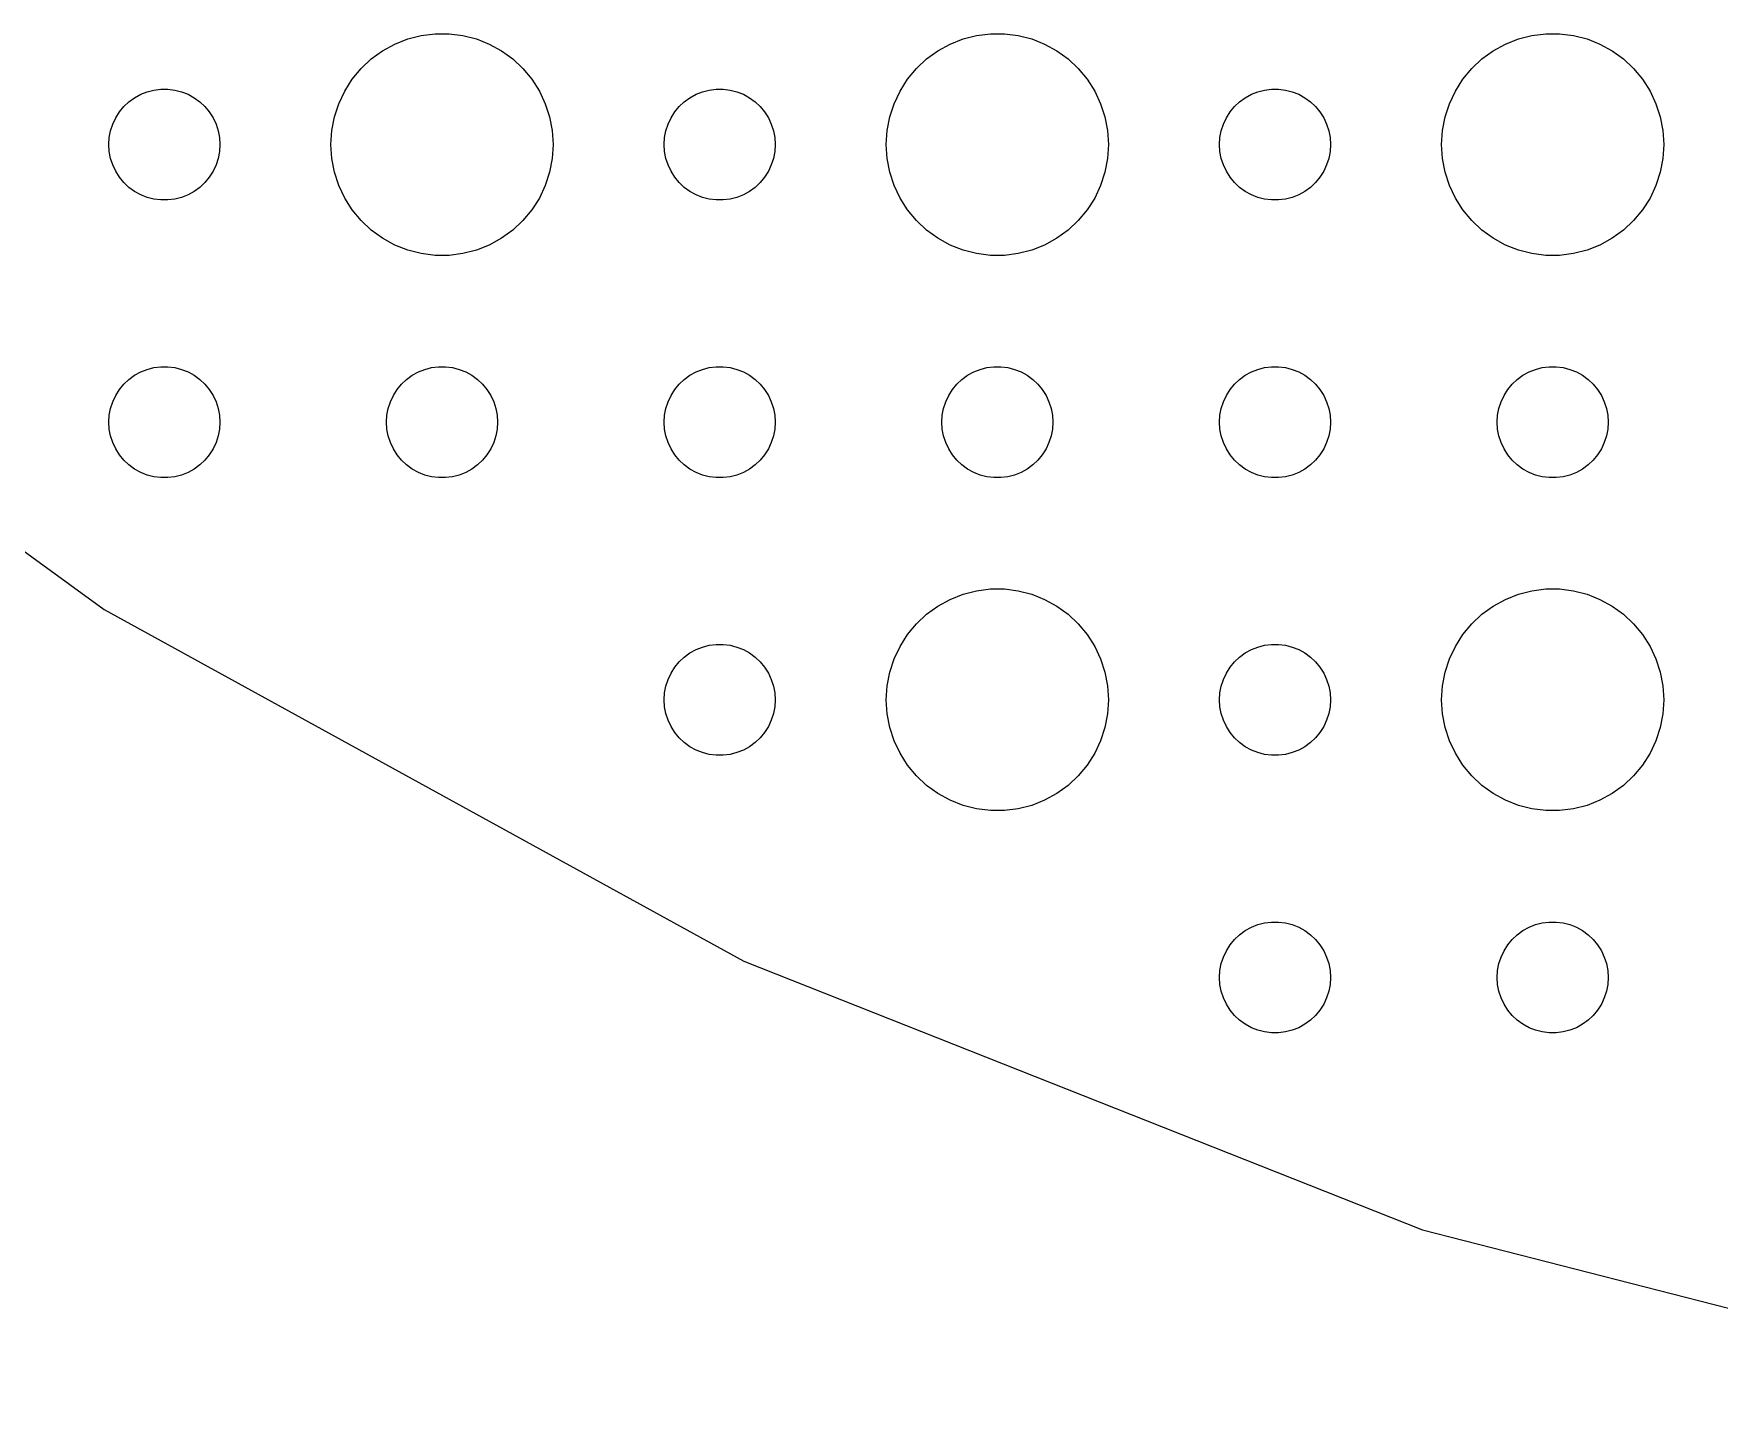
# Model space of a CAD drawing. Header units: metres. Extents: x -157 to 157, y -157 to 157.
# Drawn here: x -86.03 to -40.5, y -154.22 to -117.01 of the extents above; entities that cross this region are included whole.
import ezdxf

# ---------------------------------------------------------------- set-up
doc = ezdxf.new("R2010")
doc.units = ezdxf.units.M

msp = doc.modelspace()

# ---------------------------------------------------------------- linework, layer by layer
for p, q in [((-75.5621, -117.053), (-75.1884, -117.006)), ((-75.1884, -117.006), (-74.8116, -117.006)), ((-74.8116, -117.006), (-74.4379, -117.053)), ((-60.5621, -117.053), (-60.1884, -117.006)), ((-60.1884, -117.006), (-59.8116, -117.006)), ((-59.8116, -117.006), (-59.4379, -117.053)), ((-45.5621, -117.053), (-45.1884, -117.006)), ((-45.1884, -117.006), (-44.8116, -117.006)), ((-44.8116, -117.006), (-44.4379, -117.053)), ((-76.6075, -117.467), (-76.2773, -117.286)), ((-76.2773, -117.286), (-75.927, -117.147)), ((-75.927, -117.147), (-75.5621, -117.053)), ((-74.4379, -117.053), (-74.073, -117.147)), ((-74.073, -117.147), (-73.7227, -117.286)), ((-73.7227, -117.286), (-73.3925, -117.467)), ((-61.6075, -117.467), (-61.2773, -117.286)), ((-61.2773, -117.286), (-60.927, -117.147)), ((-60.927, -117.147), (-60.5621, -117.053)), ((-59.4379, -117.053), (-59.0729, -117.147)), ((-59.0729, -117.147), (-58.7227, -117.286)), ((-58.7227, -117.286), (-58.3925, -117.467)), ((-46.6075, -117.467), (-46.2773, -117.286)), ((-46.2773, -117.286), (-45.927, -117.147)), ((-45.927, -117.147), (-45.5621, -117.053)), ((-44.4379, -117.053), (-44.0729, -117.147)), ((-44.0729, -117.147), (-43.7227, -117.286)), ((-43.7227, -117.286), (-43.3925, -117.467)), ((-77.1869, -117.946), (-76.9123, -117.688)), ((-76.9123, -117.688), (-76.6075, -117.467)), ((-73.3925, -117.467), (-73.0877, -117.688)), ((-73.0877, -117.688), (-72.8131, -117.946)), ((-62.1869, -117.946), (-61.9123, -117.688)), ((-61.9123, -117.688), (-61.6075, -117.467)), ((-58.3925, -117.467), (-58.0877, -117.688)), ((-58.0877, -117.688), (-57.8131, -117.946)), ((-47.1869, -117.946), (-46.9123, -117.688)), ((-46.9123, -117.688), (-46.6075, -117.467)), ((-43.3925, -117.467), (-43.0877, -117.688)), ((-43.0877, -117.688), (-42.8131, -117.946)), ((-77.6289, -118.555), (-77.427, -118.237)), ((-77.427, -118.237), (-77.1869, -117.946)), ((-72.8131, -117.946), (-72.573, -118.237)), ((-72.573, -118.237), (-72.3711, -118.555)), ((-62.6289, -118.555), (-62.427, -118.237)), ((-62.427, -118.237), (-62.1869, -117.946)), ((-57.8131, -117.946), (-57.5729, -118.237)), ((-57.5729, -118.237), (-57.3711, -118.555)), ((-47.6289, -118.555), (-47.427, -118.237)), ((-47.427, -118.237), (-47.1869, -117.946)), ((-42.8131, -117.946), (-42.5729, -118.237)), ((-42.5729, -118.237), (-42.3711, -118.555)), ((-83.4561, -118.844), (-83.3037, -118.734)), ((-83.3037, -118.734), (-83.1387, -118.643)), ((-83.1387, -118.643), (-82.9635, -118.573)), ((-82.9635, -118.573), (-82.7811, -118.527)), ((-82.7811, -118.527), (-82.5942, -118.503)), ((-82.5942, -118.503), (-82.4058, -118.503)), ((-82.4058, -118.503), (-82.2189, -118.527)), ((-82.2189, -118.527), (-82.0365, -118.573)), ((-82.0365, -118.573), (-81.8613, -118.643)), ((-81.8613, -118.643), (-81.6963, -118.734)), ((-81.6963, -118.734), (-81.5439, -118.844)), ((-77.7893, -118.896), (-77.6289, -118.555)), ((-72.3711, -118.555), (-72.2107, -118.896)), ((-68.4561, -118.844), (-68.3037, -118.734)), ((-68.3037, -118.734), (-68.1387, -118.643)), ((-68.1387, -118.643), (-67.9635, -118.573)), ((-67.9635, -118.573), (-67.7811, -118.527)), ((-67.7811, -118.527), (-67.5942, -118.503)), ((-67.5942, -118.503), (-67.4058, -118.503)), ((-67.4058, -118.503), (-67.2189, -118.527)), ((-67.2189, -118.527), (-67.0365, -118.573)), ((-67.0365, -118.573), (-66.8613, -118.643)), ((-66.8613, -118.643), (-66.6963, -118.734)), ((-66.6963, -118.734), (-66.5439, -118.844)), ((-62.7893, -118.896), (-62.6289, -118.555)), ((-57.3711, -118.555), (-57.2107, -118.896)), ((-53.4561, -118.844), (-53.3037, -118.734)), ((-53.3037, -118.734), (-53.1387, -118.643)), ((-53.1387, -118.643), (-52.9635, -118.573)), ((-52.9635, -118.573), (-52.7811, -118.527)), ((-52.7811, -118.527), (-52.5942, -118.503)), ((-52.5942, -118.503), (-52.4058, -118.503)), ((-52.4058, -118.503), (-52.2189, -118.527)), ((-52.2189, -118.527), (-52.0365, -118.573)), ((-52.0365, -118.573), (-51.8613, -118.643)), ((-51.8613, -118.643), (-51.6963, -118.734)), ((-51.6963, -118.734), (-51.5439, -118.844)), ((-47.7893, -118.896), (-47.6289, -118.555)), ((-42.3711, -118.555), (-42.2107, -118.896)), ((-83.8947, -119.448), (-83.8145, -119.277)), ((-83.8145, -119.277), (-83.7135, -119.118)), ((-83.7135, -119.118), (-83.5934, -118.973)), ((-83.5934, -118.973), (-83.4561, -118.844)), ((-81.5439, -118.844), (-81.4065, -118.973)), ((-81.4065, -118.973), (-81.2865, -119.118)), ((-81.2865, -119.118), (-81.1855, -119.277)), ((-81.1855, -119.277), (-81.1053, -119.448)), ((-77.9763, -119.624), (-77.9057, -119.254)), ((-77.9057, -119.254), (-77.7893, -118.896)), ((-72.2107, -118.896), (-72.0943, -119.254)), ((-72.0943, -119.254), (-72.0237, -119.624)), ((-68.8947, -119.448), (-68.8145, -119.277)), ((-68.8145, -119.277), (-68.7135, -119.118)), ((-68.7135, -119.118), (-68.5934, -118.973)), ((-68.5934, -118.973), (-68.4561, -118.844)), ((-66.5439, -118.844), (-66.4065, -118.973)), ((-66.4065, -118.973), (-66.2865, -119.118)), ((-66.2865, -119.118), (-66.1855, -119.277)), ((-66.1855, -119.277), (-66.1053, -119.448)), ((-62.9763, -119.624), (-62.9057, -119.254)), ((-62.9057, -119.254), (-62.7893, -118.896)), ((-57.2107, -118.896), (-57.0942, -119.254)), ((-57.0942, -119.254), (-57.0237, -119.624)), ((-53.8947, -119.448), (-53.8145, -119.277)), ((-53.8145, -119.277), (-53.7135, -119.118)), ((-53.7135, -119.118), (-53.5934, -118.973)), ((-53.5934, -118.973), (-53.4561, -118.844)), ((-51.5439, -118.844), (-51.4065, -118.973)), ((-51.4065, -118.973), (-51.2865, -119.118)), ((-51.2865, -119.118), (-51.1855, -119.277)), ((-51.1855, -119.277), (-51.1053, -119.448)), ((-47.9763, -119.624), (-47.9057, -119.254)), ((-47.9057, -119.254), (-47.7893, -118.896)), ((-42.2107, -118.896), (-42.0942, -119.254)), ((-42.0942, -119.254), (-42.0237, -119.624)), ((-83.9882, -119.812), (-83.9529, -119.627)), ((-83.9529, -119.627), (-83.8947, -119.448)), ((-81.1053, -119.448), (-81.0471, -119.627)), ((-81.0471, -119.627), (-81.0118, -119.812)), ((-78, -120), (-77.9763, -119.624)), ((-72.0237, -119.624), (-72, -120)), ((-68.9882, -119.812), (-68.9529, -119.627)), ((-68.9529, -119.627), (-68.8947, -119.448)), ((-66.1053, -119.448), (-66.0471, -119.627)), ((-66.0471, -119.627), (-66.0118, -119.812)), ((-63, -120), (-62.9763, -119.624)), ((-57.0237, -119.624), (-57, -120)), ((-53.9882, -119.812), (-53.9529, -119.627)), ((-53.9529, -119.627), (-53.8947, -119.448)), ((-51.1053, -119.448), (-51.0471, -119.627)), ((-51.0471, -119.627), (-51.0118, -119.812)), ((-48, -120), (-47.9763, -119.624)), ((-42.0237, -119.624), (-42, -120)), ((-84, -120), (-83.9882, -119.812)), ((-83.9882, -120.188), (-84, -120)), ((-83.9529, -120.373), (-83.9882, -120.188)), ((-81.0118, -120.188), (-81.0471, -120.373)), ((-81.0118, -119.812), (-81, -120)), ((-81, -120), (-81.0118, -120.188)), ((-77.9763, -120.376), (-78, -120)), ((-72, -120), (-72.0237, -120.376)), ((-69, -120), (-68.9882, -119.812)), ((-68.9882, -120.188), (-69, -120)), ((-68.9529, -120.373), (-68.9882, -120.188)), ((-66.0118, -120.188), (-66.0471, -120.373)), ((-66.0118, -119.812), (-66, -120)), ((-66, -120), (-66.0118, -120.188)), ((-62.9763, -120.376), (-63, -120)), ((-57, -120), (-57.0237, -120.376)), ((-54, -120), (-53.9882, -119.812)), ((-53.9882, -120.188), (-54, -120)), ((-53.9529, -120.373), (-53.9882, -120.188)), ((-51.0118, -120.188), (-51.0471, -120.373)), ((-51.0118, -119.812), (-51, -120)), ((-51, -120), (-51.0118, -120.188)), ((-47.9763, -120.376), (-48, -120)), ((-42, -120), (-42.0237, -120.376)), ((-83.8947, -120.552), (-83.9529, -120.373)), ((-83.8145, -120.723), (-83.8947, -120.552)), ((-81.1053, -120.552), (-81.1855, -120.723)), ((-81.0471, -120.373), (-81.1053, -120.552)), ((-77.9057, -120.746), (-77.9763, -120.376)), ((-72.0237, -120.376), (-72.0943, -120.746)), ((-68.8947, -120.552), (-68.9529, -120.373)), ((-68.8145, -120.723), (-68.8947, -120.552)), ((-66.1053, -120.552), (-66.1855, -120.723)), ((-66.0471, -120.373), (-66.1053, -120.552)), ((-62.9057, -120.746), (-62.9763, -120.376)), ((-57.0237, -120.376), (-57.0942, -120.746)), ((-53.8947, -120.552), (-53.9529, -120.373)), ((-53.8145, -120.723), (-53.8947, -120.552)), ((-51.1053, -120.552), (-51.1855, -120.723)), ((-51.0471, -120.373), (-51.1053, -120.552)), ((-47.9057, -120.746), (-47.9763, -120.376)), ((-42.0237, -120.376), (-42.0942, -120.746)), ((-100.076, -120.971), (-84.1248, -132.559)), ((-83.7135, -120.882), (-83.8145, -120.723)), ((-83.5934, -121.027), (-83.7135, -120.882)), ((-83.4561, -121.156), (-83.5934, -121.027)), ((-81.4065, -121.027), (-81.5439, -121.156)), ((-81.2865, -120.882), (-81.4065, -121.027)), ((-81.1855, -120.723), (-81.2865, -120.882)), ((-77.7893, -121.104), (-77.9057, -120.746)), ((-77.6289, -121.445), (-77.7893, -121.104)), ((-72.2107, -121.104), (-72.3711, -121.445)), ((-72.0943, -120.746), (-72.2107, -121.104)), ((-68.7135, -120.882), (-68.8145, -120.723)), ((-68.5934, -121.027), (-68.7135, -120.882)), ((-68.4561, -121.156), (-68.5934, -121.027)), ((-66.4065, -121.027), (-66.5439, -121.156)), ((-66.2865, -120.882), (-66.4065, -121.027)), ((-66.1855, -120.723), (-66.2865, -120.882)), ((-62.7893, -121.104), (-62.9057, -120.746)), ((-62.6289, -121.445), (-62.7893, -121.104)), ((-57.2107, -121.104), (-57.3711, -121.445)), ((-57.0942, -120.746), (-57.2107, -121.104)), ((-53.7135, -120.882), (-53.8145, -120.723)), ((-53.5934, -121.027), (-53.7135, -120.882)), ((-53.4561, -121.156), (-53.5934, -121.027)), ((-51.4065, -121.027), (-51.5439, -121.156)), ((-51.2865, -120.882), (-51.4065, -121.027)), ((-51.1855, -120.723), (-51.2865, -120.882)), ((-47.7893, -121.104), (-47.9057, -120.746)), ((-47.6289, -121.445), (-47.7893, -121.104)), ((-42.2107, -121.104), (-42.3711, -121.445)), ((-42.0942, -120.746), (-42.2107, -121.104)), ((-83.3037, -121.266), (-83.4561, -121.156)), ((-83.1387, -121.357), (-83.3037, -121.266)), ((-82.9635, -121.427), (-83.1387, -121.357)), ((-82.7811, -121.473), (-82.9635, -121.427)), ((-82.5942, -121.497), (-82.7811, -121.473)), ((-82.4058, -121.497), (-82.5942, -121.497)), ((-82.2189, -121.473), (-82.4058, -121.497)), ((-82.0365, -121.427), (-82.2189, -121.473)), ((-81.8613, -121.357), (-82.0365, -121.427)), ((-81.6963, -121.266), (-81.8613, -121.357)), ((-81.5439, -121.156), (-81.6963, -121.266)), ((-77.427, -121.763), (-77.6289, -121.445)), ((-72.3711, -121.445), (-72.573, -121.763)), ((-68.3037, -121.266), (-68.4561, -121.156)), ((-68.1387, -121.357), (-68.3037, -121.266)), ((-67.9635, -121.427), (-68.1387, -121.357)), ((-67.7811, -121.473), (-67.9635, -121.427)), ((-67.5942, -121.497), (-67.7811, -121.473)), ((-67.4058, -121.497), (-67.5942, -121.497)), ((-67.2189, -121.473), (-67.4058, -121.497)), ((-67.0365, -121.427), (-67.2189, -121.473)), ((-66.8613, -121.357), (-67.0365, -121.427)), ((-66.6963, -121.266), (-66.8613, -121.357)), ((-66.5439, -121.156), (-66.6963, -121.266)), ((-62.427, -121.763), (-62.6289, -121.445)), ((-57.3711, -121.445), (-57.5729, -121.763)), ((-53.3037, -121.266), (-53.4561, -121.156)), ((-53.1387, -121.357), (-53.3037, -121.266)), ((-52.9635, -121.427), (-53.1387, -121.357)), ((-52.7811, -121.473), (-52.9635, -121.427)), ((-52.5942, -121.497), (-52.7811, -121.473)), ((-52.4058, -121.497), (-52.5942, -121.497)), ((-52.2189, -121.473), (-52.4058, -121.497)), ((-52.0365, -121.427), (-52.2189, -121.473)), ((-51.8613, -121.357), (-52.0365, -121.427)), ((-51.6963, -121.266), (-51.8613, -121.357)), ((-51.5439, -121.156), (-51.6963, -121.266)), ((-47.427, -121.763), (-47.6289, -121.445)), ((-42.3711, -121.445), (-42.5729, -121.763)), ((-77.1869, -122.054), (-77.427, -121.763)), ((-72.573, -121.763), (-72.8131, -122.054)), ((-62.1869, -122.054), (-62.427, -121.763)), ((-57.5729, -121.763), (-57.8131, -122.054)), ((-47.1869, -122.054), (-47.427, -121.763)), ((-42.5729, -121.763), (-42.8131, -122.054)), ((-76.9123, -122.312), (-77.1869, -122.054)), ((-76.6075, -122.533), (-76.9123, -122.312)), ((-73.0877, -122.312), (-73.3925, -122.533)), ((-72.8131, -122.054), (-73.0877, -122.312)), ((-61.9123, -122.312), (-62.1869, -122.054)), ((-61.6075, -122.533), (-61.9123, -122.312)), ((-58.0877, -122.312), (-58.3925, -122.533)), ((-57.8131, -122.054), (-58.0877, -122.312)), ((-46.9123, -122.312), (-47.1869, -122.054)), ((-46.6075, -122.533), (-46.9123, -122.312)), ((-43.0877, -122.312), (-43.3925, -122.533)), ((-42.8131, -122.054), (-43.0877, -122.312)), ((-76.2773, -122.714), (-76.6075, -122.533)), ((-75.927, -122.853), (-76.2773, -122.714)), ((-75.5621, -122.947), (-75.927, -122.853)), ((-74.073, -122.853), (-74.4379, -122.947)), ((-73.7227, -122.714), (-74.073, -122.853)), ((-73.3925, -122.533), (-73.7227, -122.714)), ((-61.2773, -122.714), (-61.6075, -122.533)), ((-60.927, -122.853), (-61.2773, -122.714)), ((-60.5621, -122.947), (-60.927, -122.853)), ((-59.0729, -122.853), (-59.4379, -122.947)), ((-58.7227, -122.714), (-59.0729, -122.853)), ((-58.3925, -122.533), (-58.7227, -122.714)), ((-46.2773, -122.714), (-46.6075, -122.533)), ((-45.927, -122.853), (-46.2773, -122.714)), ((-45.5621, -122.947), (-45.927, -122.853)), ((-44.0729, -122.853), (-44.4379, -122.947)), ((-43.7227, -122.714), (-44.0729, -122.853)), ((-43.3925, -122.533), (-43.7227, -122.714)), ((-75.1884, -122.994), (-75.5621, -122.947)), ((-74.8116, -122.994), (-75.1884, -122.994)), ((-74.4379, -122.947), (-74.8116, -122.994)), ((-60.1884, -122.994), (-60.5621, -122.947)), ((-59.8116, -122.994), (-60.1884, -122.994)), ((-59.4379, -122.947), (-59.8116, -122.994)), ((-45.1884, -122.994), (-45.5621, -122.947)), ((-44.8116, -122.994), (-45.1884, -122.994)), ((-44.4379, -122.947), (-44.8116, -122.994)), ((-83.1387, -126.143), (-82.9635, -126.073)), ((-82.9635, -126.073), (-82.7811, -126.027)), ((-82.7811, -126.027), (-82.5942, -126.003)), ((-82.5942, -126.003), (-82.4058, -126.003)), ((-82.4058, -126.003), (-82.2189, -126.027)), ((-82.2189, -126.027), (-82.0365, -126.073)), ((-82.0365, -126.073), (-81.8613, -126.143)), ((-75.6387, -126.143), (-75.4635, -126.073)), ((-75.4635, -126.073), (-75.2811, -126.027)), ((-75.2811, -126.027), (-75.0942, -126.003)), ((-75.0942, -126.003), (-74.9058, -126.003)), ((-74.9058, -126.003), (-74.7189, -126.027)), ((-74.7189, -126.027), (-74.5365, -126.073)), ((-74.5365, -126.073), (-74.3613, -126.143)), ((-68.1387, -126.143), (-67.9635, -126.073)), ((-67.9635, -126.073), (-67.7811, -126.027)), ((-67.7811, -126.027), (-67.5942, -126.003)), ((-67.5942, -126.003), (-67.4058, -126.003)), ((-67.4058, -126.003), (-67.2189, -126.027)), ((-67.2189, -126.027), (-67.0365, -126.073)), ((-67.0365, -126.073), (-66.8613, -126.143)), ((-60.6387, -126.143), (-60.4635, -126.073)), ((-60.4635, -126.073), (-60.2811, -126.027)), ((-60.2811, -126.027), (-60.0942, -126.003)), ((-60.0942, -126.003), (-59.9058, -126.003)), ((-59.9058, -126.003), (-59.7189, -126.027)), ((-59.7189, -126.027), (-59.5365, -126.073)), ((-59.5365, -126.073), (-59.3613, -126.143)), ((-53.1387, -126.143), (-52.9635, -126.073)), ((-52.9635, -126.073), (-52.7811, -126.027)), ((-52.7811, -126.027), (-52.5942, -126.003)), ((-52.5942, -126.003), (-52.4058, -126.003)), ((-52.4058, -126.003), (-52.2189, -126.027)), ((-52.2189, -126.027), (-52.0365, -126.073)), ((-52.0365, -126.073), (-51.8613, -126.143)), ((-45.6387, -126.143), (-45.4635, -126.073)), ((-45.4635, -126.073), (-45.2811, -126.027)), ((-45.2811, -126.027), (-45.0942, -126.003)), ((-45.0942, -126.003), (-44.9058, -126.003)), ((-44.9058, -126.003), (-44.7189, -126.027)), ((-44.7189, -126.027), (-44.5365, -126.073)), ((-44.5365, -126.073), (-44.3613, -126.143)), ((-83.7135, -126.618), (-83.5934, -126.473)), ((-83.5934, -126.473), (-83.4561, -126.344)), ((-83.4561, -126.344), (-83.3037, -126.234)), ((-83.3037, -126.234), (-83.1387, -126.143)), ((-81.8613, -126.143), (-81.6963, -126.234)), ((-81.6963, -126.234), (-81.5439, -126.344)), ((-81.5439, -126.344), (-81.4065, -126.473)), ((-81.4065, -126.473), (-81.2865, -126.618)), ((-76.2135, -126.618), (-76.0934, -126.473)), ((-76.0934, -126.473), (-75.9561, -126.344)), ((-75.9561, -126.344), (-75.8037, -126.234)), ((-75.8037, -126.234), (-75.6387, -126.143)), ((-74.3613, -126.143), (-74.1963, -126.234)), ((-74.1963, -126.234), (-74.0439, -126.344)), ((-74.0439, -126.344), (-73.9065, -126.473)), ((-73.9065, -126.473), (-73.7865, -126.618)), ((-68.7135, -126.618), (-68.5934, -126.473)), ((-68.5934, -126.473), (-68.4561, -126.344)), ((-68.4561, -126.344), (-68.3037, -126.234)), ((-68.3037, -126.234), (-68.1387, -126.143)), ((-66.8613, -126.143), (-66.6963, -126.234)), ((-66.6963, -126.234), (-66.5439, -126.344)), ((-66.5439, -126.344), (-66.4065, -126.473)), ((-66.4065, -126.473), (-66.2865, -126.618)), ((-61.2135, -126.618), (-61.0934, -126.473)), ((-61.0934, -126.473), (-60.9561, -126.344)), ((-60.9561, -126.344), (-60.8037, -126.234)), ((-60.8037, -126.234), (-60.6387, -126.143)), ((-59.3613, -126.143), (-59.1963, -126.234)), ((-59.1963, -126.234), (-59.0439, -126.344)), ((-59.0439, -126.344), (-58.9065, -126.473)), ((-58.9065, -126.473), (-58.7865, -126.618)), ((-53.7135, -126.618), (-53.5934, -126.473)), ((-53.5934, -126.473), (-53.4561, -126.344)), ((-53.4561, -126.344), (-53.3037, -126.234)), ((-53.3037, -126.234), (-53.1387, -126.143)), ((-51.8613, -126.143), (-51.6963, -126.234)), ((-51.6963, -126.234), (-51.5439, -126.344)), ((-51.5439, -126.344), (-51.4065, -126.473)), ((-51.4065, -126.473), (-51.2865, -126.618)), ((-46.2135, -126.618), (-46.0934, -126.473)), ((-46.0934, -126.473), (-45.9561, -126.344)), ((-45.9561, -126.344), (-45.8037, -126.234)), ((-45.8037, -126.234), (-45.6387, -126.143)), ((-44.3613, -126.143), (-44.1963, -126.234)), ((-44.1963, -126.234), (-44.0439, -126.344)), ((-44.0439, -126.344), (-43.9065, -126.473)), ((-43.9065, -126.473), (-43.7865, -126.618)), ((-83.9529, -127.127), (-83.8947, -126.948)), ((-83.8947, -126.948), (-83.8145, -126.777)), ((-83.8145, -126.777), (-83.7135, -126.618)), ((-81.2865, -126.618), (-81.1855, -126.777)), ((-81.1855, -126.777), (-81.1053, -126.948)), ((-81.1053, -126.948), (-81.0471, -127.127)), ((-76.4529, -127.127), (-76.3947, -126.948)), ((-76.3947, -126.948), (-76.3145, -126.777)), ((-76.3145, -126.777), (-76.2135, -126.618)), ((-73.7865, -126.618), (-73.6855, -126.777)), ((-73.6855, -126.777), (-73.6053, -126.948)), ((-73.6053, -126.948), (-73.5471, -127.127)), ((-68.9529, -127.127), (-68.8947, -126.948)), ((-68.8947, -126.948), (-68.8145, -126.777)), ((-68.8145, -126.777), (-68.7135, -126.618)), ((-66.2865, -126.618), (-66.1855, -126.777)), ((-66.1855, -126.777), (-66.1053, -126.948)), ((-66.1053, -126.948), (-66.0471, -127.127)), ((-61.4529, -127.127), (-61.3947, -126.948)), ((-61.3947, -126.948), (-61.3145, -126.777)), ((-61.3145, -126.777), (-61.2135, -126.618)), ((-58.7865, -126.618), (-58.6855, -126.777)), ((-58.6855, -126.777), (-58.6053, -126.948)), ((-58.6053, -126.948), (-58.5471, -127.127)), ((-53.9529, -127.127), (-53.8947, -126.948)), ((-53.8947, -126.948), (-53.8145, -126.777)), ((-53.8145, -126.777), (-53.7135, -126.618)), ((-51.2865, -126.618), (-51.1855, -126.777)), ((-51.1855, -126.777), (-51.1053, -126.948)), ((-51.1053, -126.948), (-51.0471, -127.127)), ((-46.4529, -127.127), (-46.3947, -126.948)), ((-46.3947, -126.948), (-46.3145, -126.777)), ((-46.3145, -126.777), (-46.2135, -126.618)), ((-43.7865, -126.618), (-43.6855, -126.777)), ((-43.6855, -126.777), (-43.6053, -126.948)), ((-43.6053, -126.948), (-43.5471, -127.127)), ((-84, -127.5), (-83.9882, -127.312)), ((-83.9882, -127.312), (-83.9529, -127.127)), ((-81.0471, -127.127), (-81.0118, -127.312)), ((-81.0118, -127.312), (-81, -127.5)), ((-76.5, -127.5), (-76.4882, -127.312)), ((-76.4882, -127.312), (-76.4529, -127.127)), ((-73.5471, -127.127), (-73.5118, -127.312)), ((-73.5118, -127.312), (-73.5, -127.5)), ((-69, -127.5), (-68.9882, -127.312)), ((-68.9882, -127.312), (-68.9529, -127.127)), ((-66.0471, -127.127), (-66.0118, -127.312)), ((-66.0118, -127.312), (-66, -127.5)), ((-61.5, -127.5), (-61.4882, -127.312)), ((-61.4882, -127.312), (-61.4529, -127.127)), ((-58.5471, -127.127), (-58.5118, -127.312)), ((-58.5118, -127.312), (-58.5, -127.5)), ((-54, -127.5), (-53.9882, -127.312)), ((-53.9882, -127.312), (-53.9529, -127.127)), ((-51.0471, -127.127), (-51.0118, -127.312)), ((-51.0118, -127.312), (-51, -127.5)), ((-46.5, -127.5), (-46.4882, -127.312)), ((-46.4882, -127.312), (-46.4529, -127.127)), ((-43.5471, -127.127), (-43.5118, -127.312)), ((-43.5118, -127.312), (-43.5, -127.5)), ((-83.9882, -127.688), (-84, -127.5)), ((-83.9529, -127.873), (-83.9882, -127.688)), ((-83.8947, -128.052), (-83.9529, -127.873)), ((-81.0471, -127.873), (-81.1053, -128.052)), ((-81.0118, -127.688), (-81.0471, -127.873)), ((-81, -127.5), (-81.0118, -127.688)), ((-76.4882, -127.688), (-76.5, -127.5)), ((-76.4529, -127.873), (-76.4882, -127.688)), ((-76.3947, -128.052), (-76.4529, -127.873)), ((-73.5471, -127.873), (-73.6053, -128.052)), ((-73.5118, -127.688), (-73.5471, -127.873)), ((-73.5, -127.5), (-73.5118, -127.688)), ((-68.9882, -127.688), (-69, -127.5)), ((-68.9529, -127.873), (-68.9882, -127.688)), ((-68.8947, -128.052), (-68.9529, -127.873)), ((-66.0471, -127.873), (-66.1053, -128.052)), ((-66.0118, -127.688), (-66.0471, -127.873)), ((-66, -127.5), (-66.0118, -127.688)), ((-61.4882, -127.688), (-61.5, -127.5)), ((-61.4529, -127.873), (-61.4882, -127.688)), ((-61.3947, -128.052), (-61.4529, -127.873)), ((-58.5471, -127.873), (-58.6053, -128.052)), ((-58.5118, -127.688), (-58.5471, -127.873)), ((-58.5, -127.5), (-58.5118, -127.688)), ((-53.9882, -127.688), (-54, -127.5)), ((-53.9529, -127.873), (-53.9882, -127.688)), ((-53.8947, -128.052), (-53.9529, -127.873)), ((-51.0471, -127.873), (-51.1053, -128.052)), ((-51.0118, -127.688), (-51.0471, -127.873)), ((-51, -127.5), (-51.0118, -127.688)), ((-46.4882, -127.688), (-46.5, -127.5)), ((-46.4529, -127.873), (-46.4882, -127.688)), ((-46.3947, -128.052), (-46.4529, -127.873)), ((-43.5471, -127.873), (-43.6053, -128.052)), ((-43.5118, -127.688), (-43.5471, -127.873)), ((-43.5, -127.5), (-43.5118, -127.688)), ((-83.8145, -128.223), (-83.8947, -128.052)), ((-83.7135, -128.382), (-83.8145, -128.223)), ((-83.5934, -128.527), (-83.7135, -128.382)), ((-81.2865, -128.382), (-81.4065, -128.527)), ((-81.1855, -128.223), (-81.2865, -128.382)), ((-81.1053, -128.052), (-81.1855, -128.223)), ((-76.3145, -128.223), (-76.3947, -128.052)), ((-76.2135, -128.382), (-76.3145, -128.223)), ((-76.0934, -128.527), (-76.2135, -128.382)), ((-73.7865, -128.382), (-73.9065, -128.527)), ((-73.6855, -128.223), (-73.7865, -128.382)), ((-73.6053, -128.052), (-73.6855, -128.223)), ((-68.8145, -128.223), (-68.8947, -128.052)), ((-68.7135, -128.382), (-68.8145, -128.223)), ((-68.5934, -128.527), (-68.7135, -128.382)), ((-66.2865, -128.382), (-66.4065, -128.527)), ((-66.1855, -128.223), (-66.2865, -128.382)), ((-66.1053, -128.052), (-66.1855, -128.223)), ((-61.3145, -128.223), (-61.3947, -128.052)), ((-61.2135, -128.382), (-61.3145, -128.223)), ((-61.0934, -128.527), (-61.2135, -128.382)), ((-58.7865, -128.382), (-58.9065, -128.527)), ((-58.6855, -128.223), (-58.7865, -128.382)), ((-58.6053, -128.052), (-58.6855, -128.223)), ((-53.8145, -128.223), (-53.8947, -128.052)), ((-53.7135, -128.382), (-53.8145, -128.223)), ((-53.5934, -128.527), (-53.7135, -128.382)), ((-51.2865, -128.382), (-51.4065, -128.527)), ((-51.1855, -128.223), (-51.2865, -128.382)), ((-51.1053, -128.052), (-51.1855, -128.223)), ((-46.3145, -128.223), (-46.3947, -128.052)), ((-46.2135, -128.382), (-46.3145, -128.223)), ((-46.0934, -128.527), (-46.2135, -128.382)), ((-43.7865, -128.382), (-43.9065, -128.527)), ((-43.6855, -128.223), (-43.7865, -128.382)), ((-43.6053, -128.052), (-43.6855, -128.223)), ((-83.4561, -128.656), (-83.5934, -128.527)), ((-83.3037, -128.766), (-83.4561, -128.656)), ((-83.1387, -128.857), (-83.3037, -128.766)), ((-81.6963, -128.766), (-81.8613, -128.857)), ((-81.5439, -128.656), (-81.6963, -128.766)), ((-81.4065, -128.527), (-81.5439, -128.656)), ((-75.9561, -128.656), (-76.0934, -128.527)), ((-75.8037, -128.766), (-75.9561, -128.656)), ((-75.6387, -128.857), (-75.8037, -128.766)), ((-74.1963, -128.766), (-74.3613, -128.857)), ((-74.0439, -128.656), (-74.1963, -128.766)), ((-73.9065, -128.527), (-74.0439, -128.656)), ((-68.4561, -128.656), (-68.5934, -128.527)), ((-68.3037, -128.766), (-68.4561, -128.656)), ((-68.1387, -128.857), (-68.3037, -128.766)), ((-66.6963, -128.766), (-66.8613, -128.857)), ((-66.5439, -128.656), (-66.6963, -128.766)), ((-66.4065, -128.527), (-66.5439, -128.656)), ((-60.9561, -128.656), (-61.0934, -128.527)), ((-60.8037, -128.766), (-60.9561, -128.656)), ((-60.6387, -128.857), (-60.8037, -128.766)), ((-59.1963, -128.766), (-59.3613, -128.857)), ((-59.0439, -128.656), (-59.1963, -128.766)), ((-58.9065, -128.527), (-59.0439, -128.656)), ((-53.4561, -128.656), (-53.5934, -128.527)), ((-53.3037, -128.766), (-53.4561, -128.656)), ((-53.1387, -128.857), (-53.3037, -128.766)), ((-51.6963, -128.766), (-51.8613, -128.857)), ((-51.5439, -128.656), (-51.6963, -128.766)), ((-51.4065, -128.527), (-51.5439, -128.656)), ((-45.9561, -128.656), (-46.0934, -128.527)), ((-45.8037, -128.766), (-45.9561, -128.656)), ((-45.6387, -128.857), (-45.8037, -128.766)), ((-44.1963, -128.766), (-44.3613, -128.857)), ((-44.0439, -128.656), (-44.1963, -128.766)), ((-43.9065, -128.527), (-44.0439, -128.656)), ((-82.9635, -128.927), (-83.1387, -128.857)), ((-82.7811, -128.973), (-82.9635, -128.927)), ((-82.5942, -128.997), (-82.7811, -128.973)), ((-82.4058, -128.997), (-82.5942, -128.997)), ((-82.2189, -128.973), (-82.4058, -128.997)), ((-82.0365, -128.927), (-82.2189, -128.973)), ((-81.8613, -128.857), (-82.0365, -128.927)), ((-75.4635, -128.927), (-75.6387, -128.857)), ((-75.2811, -128.973), (-75.4635, -128.927)), ((-75.0942, -128.997), (-75.2811, -128.973)), ((-74.9058, -128.997), (-75.0942, -128.997)), ((-74.7189, -128.973), (-74.9058, -128.997)), ((-74.5365, -128.927), (-74.7189, -128.973)), ((-74.3613, -128.857), (-74.5365, -128.927)), ((-67.9635, -128.927), (-68.1387, -128.857)), ((-67.7811, -128.973), (-67.9635, -128.927)), ((-67.5942, -128.997), (-67.7811, -128.973)), ((-67.4058, -128.997), (-67.5942, -128.997)), ((-67.2189, -128.973), (-67.4058, -128.997)), ((-67.0365, -128.927), (-67.2189, -128.973)), ((-66.8613, -128.857), (-67.0365, -128.927)), ((-60.4635, -128.927), (-60.6387, -128.857)), ((-60.2811, -128.973), (-60.4635, -128.927)), ((-60.0942, -128.997), (-60.2811, -128.973)), ((-59.9058, -128.997), (-60.0942, -128.997)), ((-59.7189, -128.973), (-59.9058, -128.997)), ((-59.5365, -128.927), (-59.7189, -128.973)), ((-59.3613, -128.857), (-59.5365, -128.927)), ((-52.9635, -128.927), (-53.1387, -128.857)), ((-52.7811, -128.973), (-52.9635, -128.927)), ((-52.5942, -128.997), (-52.7811, -128.973)), ((-52.4058, -128.997), (-52.5942, -128.997)), ((-52.2189, -128.973), (-52.4058, -128.997)), ((-52.0365, -128.927), (-52.2189, -128.973)), ((-51.8613, -128.857), (-52.0365, -128.927)), ((-45.4635, -128.927), (-45.6387, -128.857)), ((-45.2811, -128.973), (-45.4635, -128.927)), ((-45.0942, -128.997), (-45.2811, -128.973)), ((-44.9058, -128.997), (-45.0942, -128.997)), ((-44.7189, -128.973), (-44.9058, -128.997)), ((-44.5365, -128.927), (-44.7189, -128.973)), ((-44.3613, -128.857), (-44.5365, -128.927)), ((-60.5621, -132.053), (-60.1884, -132.006)), ((-60.1884, -132.006), (-59.8116, -132.006)), ((-59.8116, -132.006), (-59.4379, -132.053)), ((-45.5621, -132.053), (-45.1884, -132.006)), ((-45.1884, -132.006), (-44.8116, -132.006)), ((-44.8116, -132.006), (-44.4379, -132.053)), ((-61.9123, -132.688), (-61.6075, -132.467)), ((-61.6075, -132.467), (-61.2773, -132.286)), ((-61.2773, -132.286), (-60.927, -132.147)), ((-60.927, -132.147), (-60.5621, -132.053)), ((-59.4379, -132.053), (-59.0729, -132.147)), ((-59.0729, -132.147), (-58.7227, -132.286)), ((-58.7227, -132.286), (-58.3925, -132.467)), ((-58.3925, -132.467), (-58.0877, -132.688)), ((-46.9123, -132.688), (-46.6075, -132.467)), ((-46.6075, -132.467), (-46.2773, -132.286)), ((-46.2773, -132.286), (-45.927, -132.147)), ((-45.927, -132.147), (-45.5621, -132.053)), ((-44.4379, -132.053), (-44.0729, -132.147)), ((-44.0729, -132.147), (-43.7227, -132.286)), ((-43.7227, -132.286), (-43.3925, -132.467)), ((-43.3925, -132.467), (-43.0877, -132.688)), ((-84.1248, -132.559), (-66.8474, -142.058)), ((-62.1869, -132.946), (-61.9123, -132.688)), ((-58.0877, -132.688), (-57.8131, -132.946)), ((-47.1869, -132.946), (-46.9123, -132.688)), ((-43.0877, -132.688), (-42.8131, -132.946)), ((-62.6289, -133.555), (-62.427, -133.237)), ((-62.427, -133.237), (-62.1869, -132.946)), ((-57.8131, -132.946), (-57.5729, -133.237)), ((-57.5729, -133.237), (-57.3711, -133.555)), ((-47.6289, -133.555), (-47.427, -133.237)), ((-47.427, -133.237), (-47.1869, -132.946)), ((-42.8131, -132.946), (-42.5729, -133.237)), ((-42.5729, -133.237), (-42.3711, -133.555)), ((-68.5934, -133.973), (-68.4561, -133.844)), ((-68.4561, -133.844), (-68.3037, -133.734)), ((-68.3037, -133.734), (-68.1387, -133.643)), ((-68.1387, -133.643), (-67.9635, -133.573)), ((-67.9635, -133.573), (-67.7811, -133.527)), ((-67.7811, -133.527), (-67.5942, -133.503)), ((-67.5942, -133.503), (-67.4058, -133.503)), ((-67.4058, -133.503), (-67.2189, -133.527)), ((-67.2189, -133.527), (-67.0365, -133.573)), ((-67.0365, -133.573), (-66.8613, -133.643)), ((-66.8613, -133.643), (-66.6963, -133.734)), ((-66.6963, -133.734), (-66.5439, -133.844)), ((-66.5439, -133.844), (-66.4065, -133.973)), ((-62.7893, -133.896), (-62.6289, -133.555)), ((-57.3711, -133.555), (-57.2107, -133.896)), ((-53.5934, -133.973), (-53.4561, -133.844)), ((-53.4561, -133.844), (-53.3037, -133.734)), ((-53.3037, -133.734), (-53.1387, -133.643)), ((-53.1387, -133.643), (-52.9635, -133.573)), ((-52.9635, -133.573), (-52.7811, -133.527)), ((-52.7811, -133.527), (-52.5942, -133.503)), ((-52.5942, -133.503), (-52.4058, -133.503)), ((-52.4058, -133.503), (-52.2189, -133.527)), ((-52.2189, -133.527), (-52.0365, -133.573)), ((-52.0365, -133.573), (-51.8613, -133.643)), ((-51.8613, -133.643), (-51.6963, -133.734)), ((-51.6963, -133.734), (-51.5439, -133.844)), ((-51.5439, -133.844), (-51.4065, -133.973)), ((-47.7893, -133.896), (-47.6289, -133.555)), ((-42.3711, -133.555), (-42.2107, -133.896)), ((-68.8947, -134.448), (-68.8145, -134.277)), ((-68.8145, -134.277), (-68.7135, -134.118)), ((-68.7135, -134.118), (-68.5934, -133.973)), ((-66.4065, -133.973), (-66.2865, -134.118)), ((-66.2865, -134.118), (-66.1855, -134.277)), ((-66.1855, -134.277), (-66.1053, -134.448)), ((-62.9763, -134.624), (-62.9057, -134.254)), ((-62.9057, -134.254), (-62.7893, -133.896)), ((-57.2107, -133.896), (-57.0942, -134.254)), ((-57.0942, -134.254), (-57.0237, -134.624)), ((-53.8947, -134.448), (-53.8145, -134.277)), ((-53.8145, -134.277), (-53.7135, -134.118)), ((-53.7135, -134.118), (-53.5934, -133.973)), ((-51.4065, -133.973), (-51.2865, -134.118)), ((-51.2865, -134.118), (-51.1855, -134.277)), ((-51.1855, -134.277), (-51.1053, -134.448)), ((-47.9763, -134.624), (-47.9057, -134.254)), ((-47.9057, -134.254), (-47.7893, -133.896)), ((-42.2107, -133.896), (-42.0942, -134.254)), ((-42.0942, -134.254), (-42.0237, -134.624)), ((-68.9882, -134.812), (-68.9529, -134.627)), ((-68.9529, -134.627), (-68.8947, -134.448)), ((-66.1053, -134.448), (-66.0471, -134.627)), ((-66.0471, -134.627), (-66.0118, -134.812)), ((-63, -135), (-62.9763, -134.624)), ((-57.0237, -134.624), (-57, -135)), ((-53.9882, -134.812), (-53.9529, -134.627)), ((-53.9529, -134.627), (-53.8947, -134.448)), ((-51.1053, -134.448), (-51.0471, -134.627)), ((-51.0471, -134.627), (-51.0118, -134.812)), ((-48, -135), (-47.9763, -134.624)), ((-42.0237, -134.624), (-42, -135)), ((-69, -135), (-68.9882, -134.812)), ((-68.9882, -135.188), (-69, -135)), ((-68.9529, -135.373), (-68.9882, -135.188)), ((-66.0118, -135.188), (-66.0471, -135.373)), ((-66.0118, -134.812), (-66, -135)), ((-66, -135), (-66.0118, -135.188)), ((-62.9763, -135.376), (-63, -135)), ((-57, -135), (-57.0237, -135.376)), ((-54, -135), (-53.9882, -134.812)), ((-53.9882, -135.188), (-54, -135)), ((-53.9529, -135.373), (-53.9882, -135.188)), ((-51.0118, -135.188), (-51.0471, -135.373)), ((-51.0118, -134.812), (-51, -135)), ((-51, -135), (-51.0118, -135.188)), ((-47.9763, -135.376), (-48, -135)), ((-42, -135), (-42.0237, -135.376)), ((-68.8947, -135.552), (-68.9529, -135.373)), ((-68.8145, -135.723), (-68.8947, -135.552)), ((-66.1053, -135.552), (-66.1855, -135.723)), ((-66.0471, -135.373), (-66.1053, -135.552)), ((-62.9057, -135.746), (-62.9763, -135.376)), ((-57.0237, -135.376), (-57.0942, -135.746)), ((-53.8947, -135.552), (-53.9529, -135.373)), ((-53.8145, -135.723), (-53.8947, -135.552)), ((-51.1053, -135.552), (-51.1855, -135.723)), ((-51.0471, -135.373), (-51.1053, -135.552)), ((-47.9057, -135.746), (-47.9763, -135.376)), ((-42.0237, -135.376), (-42.0942, -135.746)), ((-68.7135, -135.882), (-68.8145, -135.723)), ((-68.5934, -136.027), (-68.7135, -135.882)), ((-68.4561, -136.156), (-68.5934, -136.027)), ((-66.4065, -136.027), (-66.5439, -136.156)), ((-66.2865, -135.882), (-66.4065, -136.027)), ((-66.1855, -135.723), (-66.2865, -135.882)), ((-62.7893, -136.104), (-62.9057, -135.746)), ((-62.6289, -136.445), (-62.7893, -136.104)), ((-57.2107, -136.104), (-57.3711, -136.445)), ((-57.0942, -135.746), (-57.2107, -136.104)), ((-53.7135, -135.882), (-53.8145, -135.723)), ((-53.5934, -136.027), (-53.7135, -135.882)), ((-53.4561, -136.156), (-53.5934, -136.027)), ((-51.4065, -136.027), (-51.5439, -136.156)), ((-51.2865, -135.882), (-51.4065, -136.027)), ((-51.1855, -135.723), (-51.2865, -135.882)), ((-47.7893, -136.104), (-47.9057, -135.746)), ((-47.6289, -136.445), (-47.7893, -136.104)), ((-42.2107, -136.104), (-42.3711, -136.445)), ((-42.0942, -135.746), (-42.2107, -136.104)), ((-68.3037, -136.266), (-68.4561, -136.156)), ((-68.1387, -136.357), (-68.3037, -136.266)), ((-67.9635, -136.427), (-68.1387, -136.357)), ((-67.7811, -136.473), (-67.9635, -136.427)), ((-67.5942, -136.497), (-67.7811, -136.473)), ((-67.4058, -136.497), (-67.5942, -136.497)), ((-67.2189, -136.473), (-67.4058, -136.497)), ((-67.0365, -136.427), (-67.2189, -136.473)), ((-66.8613, -136.357), (-67.0365, -136.427)), ((-66.6963, -136.266), (-66.8613, -136.357)), ((-66.5439, -136.156), (-66.6963, -136.266)), ((-62.427, -136.763), (-62.6289, -136.445)), ((-57.3711, -136.445), (-57.5729, -136.763)), ((-53.3037, -136.266), (-53.4561, -136.156)), ((-53.1387, -136.357), (-53.3037, -136.266)), ((-52.9635, -136.427), (-53.1387, -136.357)), ((-52.7811, -136.473), (-52.9635, -136.427)), ((-52.5942, -136.497), (-52.7811, -136.473)), ((-52.4058, -136.497), (-52.5942, -136.497)), ((-52.2189, -136.473), (-52.4058, -136.497)), ((-52.0365, -136.427), (-52.2189, -136.473)), ((-51.8613, -136.357), (-52.0365, -136.427)), ((-51.6963, -136.266), (-51.8613, -136.357)), ((-51.5439, -136.156), (-51.6963, -136.266)), ((-47.427, -136.763), (-47.6289, -136.445)), ((-42.3711, -136.445), (-42.5729, -136.763)), ((-62.1869, -137.054), (-62.427, -136.763)), ((-57.5729, -136.763), (-57.8131, -137.054)), ((-47.1869, -137.054), (-47.427, -136.763)), ((-42.5729, -136.763), (-42.8131, -137.054)), ((-61.9123, -137.312), (-62.1869, -137.054)), ((-61.6075, -137.533), (-61.9123, -137.312)), ((-58.0877, -137.312), (-58.3925, -137.533)), ((-57.8131, -137.054), (-58.0877, -137.312)), ((-46.9123, -137.312), (-47.1869, -137.054)), ((-46.6075, -137.533), (-46.9123, -137.312)), ((-43.0877, -137.312), (-43.3925, -137.533)), ((-42.8131, -137.054), (-43.0877, -137.312)), ((-61.2773, -137.714), (-61.6075, -137.533)), ((-60.927, -137.853), (-61.2773, -137.714)), ((-60.5621, -137.947), (-60.927, -137.853)), ((-60.1884, -137.994), (-60.5621, -137.947)), ((-59.4379, -137.947), (-59.8116, -137.994)), ((-59.0729, -137.853), (-59.4379, -137.947)), ((-58.7227, -137.714), (-59.0729, -137.853)), ((-58.3925, -137.533), (-58.7227, -137.714)), ((-46.2773, -137.714), (-46.6075, -137.533)), ((-45.927, -137.853), (-46.2773, -137.714)), ((-45.5621, -137.947), (-45.927, -137.853)), ((-45.1884, -137.994), (-45.5621, -137.947)), ((-44.4379, -137.947), (-44.8116, -137.994)), ((-44.0729, -137.853), (-44.4379, -137.947)), ((-43.7227, -137.714), (-44.0729, -137.853)), ((-43.3925, -137.533), (-43.7227, -137.714)), ((-59.8116, -137.994), (-60.1884, -137.994)), ((-44.8116, -137.994), (-45.1884, -137.994)), ((-53.1387, -141.143), (-52.9635, -141.073)), ((-52.9635, -141.073), (-52.7811, -141.027)), ((-52.7811, -141.027), (-52.5942, -141.003)), ((-52.5942, -141.003), (-52.4058, -141.003)), ((-52.4058, -141.003), (-52.2189, -141.027)), ((-52.2189, -141.027), (-52.0365, -141.073)), ((-52.0365, -141.073), (-51.8613, -141.143)), ((-45.6387, -141.143), (-45.4635, -141.073)), ((-45.4635, -141.073), (-45.2811, -141.027)), ((-45.2811, -141.027), (-45.0942, -141.003)), ((-45.0942, -141.003), (-44.9058, -141.003)), ((-44.9058, -141.003), (-44.7189, -141.027)), ((-44.7189, -141.027), (-44.5365, -141.073)), ((-44.5365, -141.073), (-44.3613, -141.143)), ((-53.7135, -141.618), (-53.5934, -141.473)), ((-53.5934, -141.473), (-53.4561, -141.344)), ((-53.4561, -141.344), (-53.3037, -141.234)), ((-53.3037, -141.234), (-53.1387, -141.143)), ((-51.8613, -141.143), (-51.6963, -141.234)), ((-51.6963, -141.234), (-51.5439, -141.344)), ((-51.5439, -141.344), (-51.4065, -141.473)), ((-51.4065, -141.473), (-51.2865, -141.618)), ((-46.2135, -141.618), (-46.0934, -141.473)), ((-46.0934, -141.473), (-45.9561, -141.344)), ((-45.9561, -141.344), (-45.8037, -141.234)), ((-45.8037, -141.234), (-45.6387, -141.143)), ((-44.3613, -141.143), (-44.1963, -141.234)), ((-44.1963, -141.234), (-44.0439, -141.344)), ((-44.0439, -141.344), (-43.9065, -141.473)), ((-43.9065, -141.473), (-43.7865, -141.618)), ((-53.9529, -142.127), (-53.8947, -141.948)), ((-53.8947, -141.948), (-53.8145, -141.777)), ((-53.8145, -141.777), (-53.7135, -141.618)), ((-51.2865, -141.618), (-51.1855, -141.777)), ((-51.1855, -141.777), (-51.1053, -141.948)), ((-51.1053, -141.948), (-51.0471, -142.127)), ((-46.4529, -142.127), (-46.3947, -141.948)), ((-46.3947, -141.948), (-46.3145, -141.777)), ((-46.3145, -141.777), (-46.2135, -141.618)), ((-43.7865, -141.618), (-43.6855, -141.777)), ((-43.6855, -141.777), (-43.6053, -141.948)), ((-43.6053, -141.948), (-43.5471, -142.127)), ((-66.8474, -142.058), (-48.5157, -149.316)), ((-54, -142.5), (-53.9882, -142.312)), ((-53.9882, -142.688), (-54, -142.5)), ((-53.9882, -142.312), (-53.9529, -142.127)), ((-51.0471, -142.127), (-51.0118, -142.312)), ((-51.0118, -142.312), (-51, -142.5)), ((-51, -142.5), (-51.0118, -142.688)), ((-46.5, -142.5), (-46.4882, -142.312)), ((-46.4882, -142.688), (-46.5, -142.5)), ((-46.4882, -142.312), (-46.4529, -142.127)), ((-43.5471, -142.127), (-43.5118, -142.312)), ((-43.5118, -142.312), (-43.5, -142.5)), ((-43.5, -142.5), (-43.5118, -142.688)), ((-53.9529, -142.873), (-53.9882, -142.688)), ((-53.8947, -143.052), (-53.9529, -142.873)), ((-51.0471, -142.873), (-51.1053, -143.052)), ((-51.0118, -142.688), (-51.0471, -142.873)), ((-46.4529, -142.873), (-46.4882, -142.688)), ((-46.3947, -143.052), (-46.4529, -142.873)), ((-43.5471, -142.873), (-43.6053, -143.052)), ((-43.5118, -142.688), (-43.5471, -142.873)), ((-53.8145, -143.223), (-53.8947, -143.052)), ((-53.7135, -143.382), (-53.8145, -143.223)), ((-53.5934, -143.527), (-53.7135, -143.382)), ((-51.2865, -143.382), (-51.4065, -143.527)), ((-51.1855, -143.223), (-51.2865, -143.382)), ((-51.1053, -143.052), (-51.1855, -143.223)), ((-46.3145, -143.223), (-46.3947, -143.052)), ((-46.2135, -143.382), (-46.3145, -143.223)), ((-46.0934, -143.527), (-46.2135, -143.382)), ((-43.7865, -143.382), (-43.9065, -143.527)), ((-43.6855, -143.223), (-43.7865, -143.382)), ((-43.6053, -143.052), (-43.6855, -143.223)), ((-53.4561, -143.656), (-53.5934, -143.527)), ((-53.3037, -143.766), (-53.4561, -143.656)), ((-53.1387, -143.857), (-53.3037, -143.766)), ((-52.9635, -143.927), (-53.1387, -143.857)), ((-51.8613, -143.857), (-52.0365, -143.927)), ((-51.6963, -143.766), (-51.8613, -143.857)), ((-51.5439, -143.656), (-51.6963, -143.766)), ((-51.4065, -143.527), (-51.5439, -143.656)), ((-45.9561, -143.656), (-46.0934, -143.527)), ((-45.8037, -143.766), (-45.9561, -143.656)), ((-45.6387, -143.857), (-45.8037, -143.766)), ((-45.4635, -143.927), (-45.6387, -143.857)), ((-44.3613, -143.857), (-44.5365, -143.927)), ((-44.1963, -143.766), (-44.3613, -143.857)), ((-44.0439, -143.656), (-44.1963, -143.766)), ((-43.9065, -143.527), (-44.0439, -143.656)), ((-52.7811, -143.973), (-52.9635, -143.927)), ((-52.5942, -143.997), (-52.7811, -143.973)), ((-52.4058, -143.997), (-52.5942, -143.997)), ((-52.2189, -143.973), (-52.4058, -143.997)), ((-52.0365, -143.927), (-52.2189, -143.973)), ((-45.2811, -143.973), (-45.4635, -143.927)), ((-45.0942, -143.997), (-45.2811, -143.973)), ((-44.9058, -143.997), (-45.0942, -143.997)), ((-44.7189, -143.973), (-44.9058, -143.997)), ((-44.5365, -143.927), (-44.7189, -143.973)), ((-48.5157, -149.316), (-29.4189, -154.219))]:
    msp.add_line(p, q)

doc.saveas('drawing.dxf')
